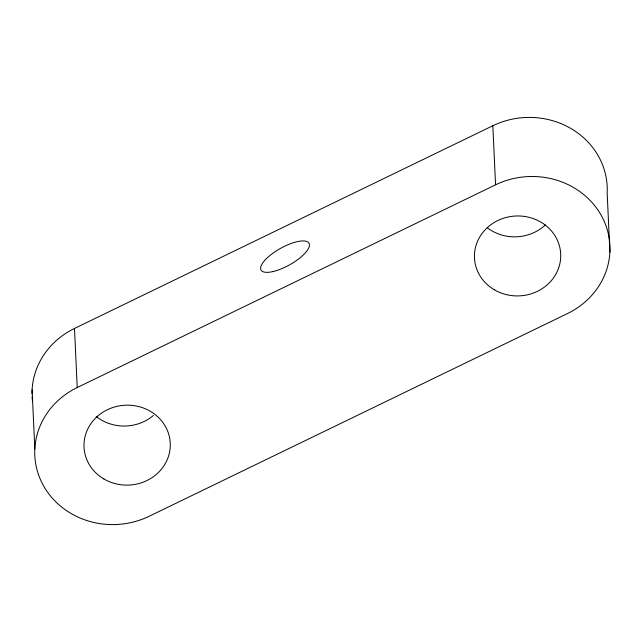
<?xml version="1.0" encoding="UTF-8"?>
<svg xmlns="http://www.w3.org/2000/svg" width="642" height="642" viewBox="0 0 642 642"><rect width="100%" height="100%" fill="white"/><g stroke="black" fill="none" stroke-linecap="round" stroke-linejoin="round"><path stroke-width="0.96" d="M32.012 393.883A78.468 72.682 -2.6 0 1 74.496 328.455L492.831 125.736A78.468 72.682 -2.6 0 1 607.172 193.017L609.9 252.105M77.225 387.535L495.56 184.816A78.468 72.682 -2.6 0 1 601.257 215.399A78.468 72.682 -2.6 0 1 567.504 313.545L149.169 516.264A78.468 72.682 -2.6 0 1 43.471 485.689A78.468 72.682 -2.6 0 1 77.225 387.535L74.496 328.455M492.831 125.736L495.56 184.816M32.1 389.895L34.828 448.983M545.371 224.925A43.158 39.973 -2.6 0 1 487.398 227.878M32.437 400.905A78.468 72.682 -2.6 0 1 32.108 396.892M153.446 415.446A43.158 39.973 -2.6 0 1 96.164 416.465M273.243 271.502A27.462 9.389 -29.2 0 0 309.428 244.811A27.462 9.389 -29.2 0 0 272.409 253.59A27.462 9.389 -29.2 0 0 273.243 271.502M103.827 478.94A43.158 39.973 -2.6 0 0 170.242 446.752A43.158 39.973 -2.6 0 0 107.358 409.74A43.158 39.973 -2.6 0 0 103.827 478.94M494.268 289.735A43.158 39.973 -2.6 0 0 560.691 257.546A43.158 39.973 -2.6 0 0 497.807 220.535A43.158 39.973 -2.6 0 0 494.268 289.735"/></g></svg>
